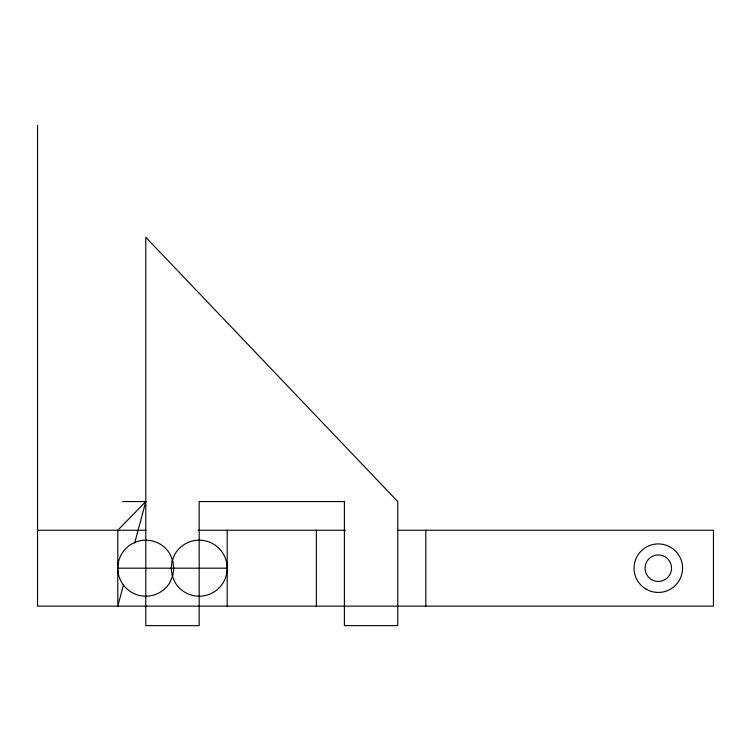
<?xml version="1.0" encoding="UTF-8"?>
<svg xmlns="http://www.w3.org/2000/svg" width="751" height="751" viewBox="0 0 751 751"><rect width="100%" height="100%" fill="white"/><g stroke="black" fill="none" stroke-linecap="round" stroke-linejoin="round"><path stroke-width="1.13" d="M123.502 584.766L117.785 606.132L117.785 530.244L145.797 501.565L122.676 501.565M134.654 543.17L145.797 501.565M37.55 530.244L145.901 530.244M198.095 530.244L345.479 530.244M397.777 530.244L713.45 530.244L713.45 606.132L37.55 606.132L37.55 125.37M117.785 568.188L227.196 568.188M425.798 530.244L425.798 606.132M316.378 530.244L316.378 606.132M227.196 530.244L227.196 606.132M172.12 560.931L171.162 568.188L172.12 575.435L174.917 582.194A28.012 28.012 0 0 0 217.189 589.648A28.012 28.012 0 0 0 217.189 546.728A28.012 28.012 0 0 0 174.917 554.182L172.12 560.931M173.81 568.188L172.861 575.435L170.064 582.194A28.012 28.012 0 0 1 127.792 589.648A28.012 28.012 0 0 1 127.792 546.728A28.012 28.012 0 0 1 170.064 554.182L172.861 560.931L173.81 568.188M344.399 501.565L199.184 501.565L199.184 625.63L145.797 625.63L145.797 237.297L397.777 501.565L397.777 625.63L344.399 625.63L344.399 501.565M646.17 589.197A24.267 24.267 0 0 0 682.565 568.188A24.267 24.267 0 0 0 646.17 547.169A24.267 24.267 0 0 0 646.17 589.197M651.68 579.65A13.236 13.236 0 0 0 671.535 568.188A13.236 13.236 0 0 0 651.68 556.726A13.236 13.236 0 0 0 651.68 579.65"/></g></svg>
